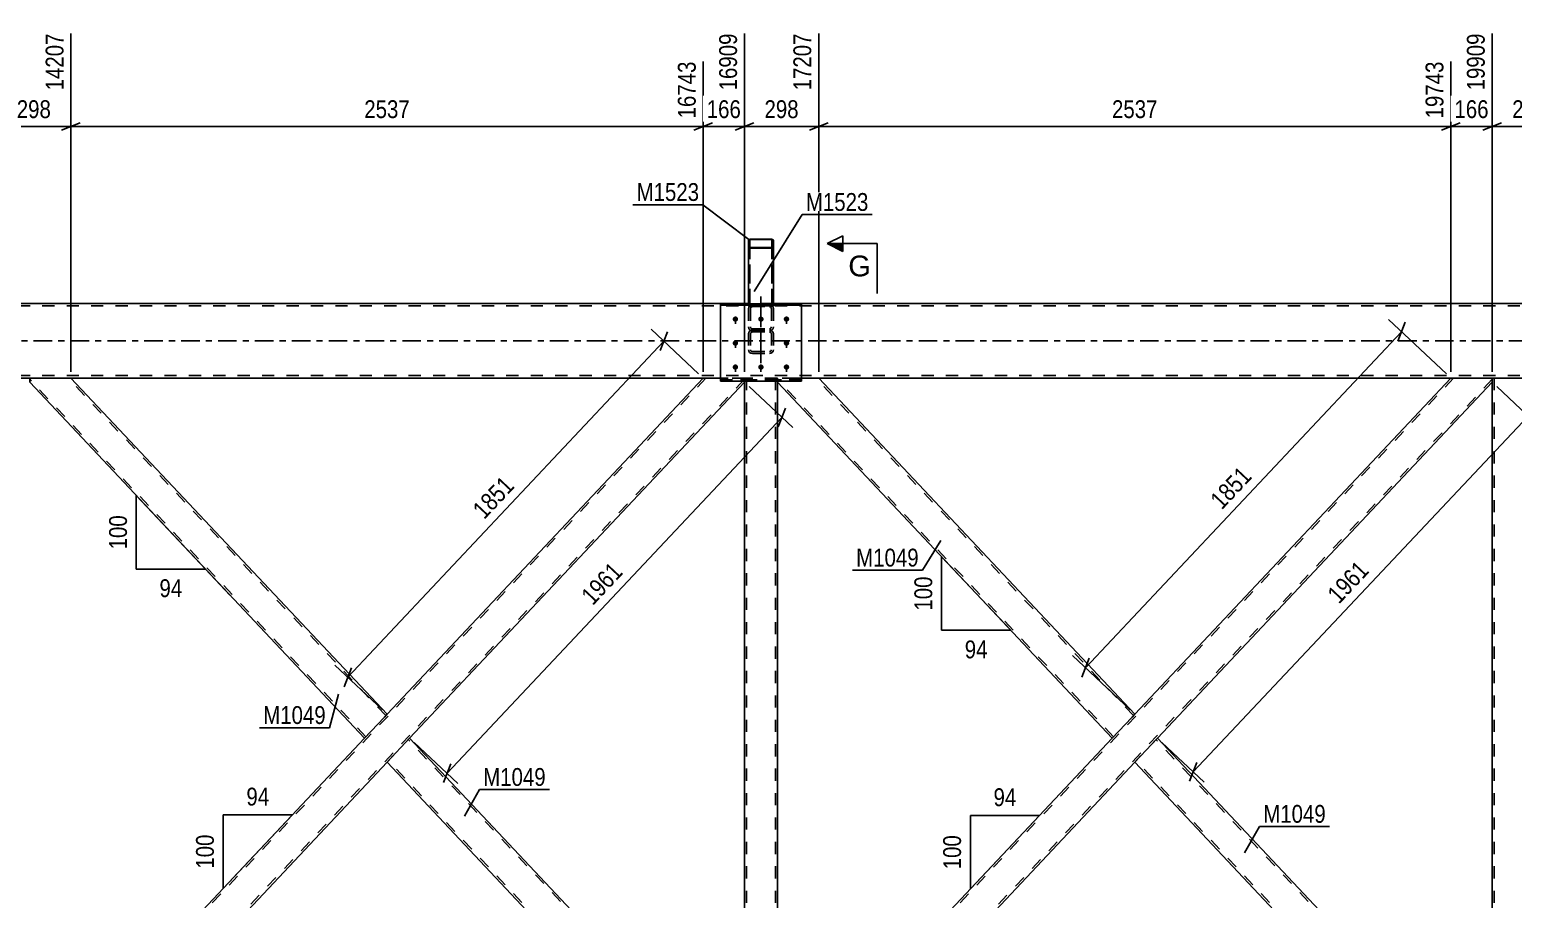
# Model space of a CAD drawing. Header units: millimetres. Extents: x -172 to 1017, y -617 to 224.
# Drawn here: x 553.1 to 791.3, y -89.7 to 49.9 of the extents above; entities that cross this region are included whole.
import ezdxf

# ---------------------------------------------------------------- set-up
doc = ezdxf.new("R2010")
doc.units = ezdxf.units.MM
doc.linetypes.add('DXK_LINE_DOT2', pattern=[3.9198, 1.9599, -1.9599])
doc.linetypes.add('DXK_LINE_DOT3', pattern=[5.9187, 2.979, -0.9799, 0.9799, -0.9799])
doc.styles.add('Arial', font='ARIAL.TTF', dxfattribs={"height": 0.2})
doc.styles.add('Arial Narrow', font='ARIALN.TTF', dxfattribs={"height": 0.2})

# ---------------------------------------------------------------- blocks, each defined once
blk = doc.blocks.new('Part-761545786-1568 - 1372')
at = {"color": 2, "linetype": 'Continuous'}
for p, q in [((614.12, -63.8), (610.5, -67.65)), ((667.86, -120.94), (614.12, -63.8)), ((661.23, -121.6), (610.5, -67.65)), ((667.86, -121.6), (667.86, -120.94))]:
    blk.add_line(p, q, dxfattribs=at)
at = {"color": 7, "linetype": 'DXK_LINE_DOT2'}
for p, q in [((667.86, -121.41), (613.9, -64.03)), ((610.72, -67.42), (610.74, -67.4)), ((661.67, -121.6), (610.72, -67.42)), ((667.86, -121.6), (661.23, -121.6))]:
    blk.add_line(p, q, dxfattribs=at)
blk = doc.blocks.new('Part-761545786-1525 - 1372')
at = {"color": 2, "linetype": 'Continuous'}
for p, q in [((553.14, -6.66), (553.14, -6)), ((606.88, -63.8), (553.14, -6.66)), ((610.5, -59.95), (559.77, -6)), ((610.06, -60.41), (606.88, -63.8)), ((610.5, -59.95), (610.06, -60.41))]:
    blk.add_line(p, q, dxfattribs=at)
at = {"color": 7, "linetype": 'DXK_LINE_DOT2'}
for p, q in [((559.77, -6), (553.14, -6)), ((607.1, -63.57), (553.14, -6.19)), ((610.28, -60.18), (559.33, -6)), ((610.47, -59.98), (610.06, -60.41)), ((607.1, -63.57), (607.11, -63.55))]:
    blk.add_line(p, q, dxfattribs=at)
blk = doc.blocks.new('Part-761545786-1536 - 1372')
at = {"color": 7, "linetype": 'DXK_LINE_DOT2'}
for p, q in [((668.5, 5.14), (668.55, 5.4)), ((668.5, 5.14), (668.5, -1.44)), ((668.84, 5.27), (668.82, 5.14)), ((668.82, 5.14), (668.82, -1.44)), ((668.9, 5.77), (669.14, 5.83)), ((669.14, 5.48), (669.02, 5.46)), ((669.14, 5.83), (671.86, 5.83)), ((669.14, 5.48), (671.86, 5.48)), ((671.86, 5.83), (672.1, 5.77)), ((671.98, 5.46), (671.86, 5.48)), ((672.18, 5.14), (672.16, 5.27)), ((672.18, 5.14), (672.18, -1.44)), ((672.45, 5.4), (672.5, 5.14)), ((672.5, 5.14), (672.5, -1.44)), ((668.55, 1.99), (668.5, 2.25)), ((668.55, 1.35), (668.5, 1.12)), ((668.69, 1.54), (668.55, 1.35)), ((668.9, 1.68), (668.69, 1.54)), ((668.82, 2.25), (668.84, 2.12)), ((668.82, 1.12), (668.84, 1.23)), ((668.84, 1.23), (668.91, 1.33)), ((669.14, 1.72), (668.9, 1.68)), ((669.14, 1.57), (668.9, 1.62)), ((668.91, 1.33), (669.02, 1.4)), ((669.02, 1.93), (669.14, 1.91)), ((669.02, 1.4), (669.14, 1.42)), ((669.14, 1.91), (671.86, 1.91)), ((669.14, 1.72), (671.86, 1.72)), ((669.14, 1.57), (671.86, 1.57)), ((669.14, 1.42), (671.86, 1.42)), ((671.86, 1.91), (671.98, 1.93)), ((672.1, 1.68), (671.86, 1.72)), ((672.1, 1.62), (671.86, 1.57)), ((671.86, 1.42), (671.98, 1.4)), ((671.98, 1.4), (672.09, 1.33)), ((672.09, 1.33), (672.16, 1.23)), ((672.31, 1.54), (672.1, 1.68)), ((672.16, 2.12), (672.18, 2.25)), ((672.16, 1.23), (672.18, 1.12)), ((672.45, 1.35), (672.31, 1.54)), ((672.5, 2.25), (672.45, 1.99)), ((672.5, 1.12), (672.45, 1.35)), ((668.5, -1.44), (668.55, -1.67)), ((668.55, -1.67), (668.69, -1.86)), ((668.69, -1.86), (668.9, -1.99)), ((668.84, -1.55), (668.82, -1.44)), ((668.91, -1.65), (668.84, -1.55)), ((668.9, -1.99), (669.14, -2.04)), ((669.02, -1.71), (668.91, -1.65)), ((669.14, -1.74), (669.02, -1.71)), ((669.14, -1.74), (671.86, -1.74)), ((669.14, -2.04), (671.86, -2.04)), ((671.98, -1.71), (671.86, -1.74)), ((671.86, -2.04), (672.1, -1.99)), ((672.09, -1.65), (671.98, -1.71)), ((672.16, -1.55), (672.09, -1.65)), ((672.1, -1.99), (672.31, -1.86)), ((672.18, -1.44), (672.16, -1.55)), ((672.31, -1.86), (672.45, -1.67)), ((672.45, -1.67), (672.5, -1.44))]:
    blk.add_line(p, q, dxfattribs=at)
at = {"color": 7, "linetype": 'DXK_LINE_DOT3'}
blk.add_line((670.5, 7.12), (670.5, -3.58), dxfattribs=at)
at = {"color": 7, "linetype": 'DXK_LINE_DOT2'}
for centre, radius, start, end in [((669.17, 5.17), 0.662, 114.32, 159.2417), ((669.15, 5.16), 0.331, 114.32, 159.2417), ((671.85, 5.16), 0.331, 20.7583, 65.68), ((671.83, 5.17), 0.662, 20.7583, 65.68), ((669.17, 2.22), 0.662, 200.7583, 245.68), ((669.15, 2.24), 0.331, 200.7583, 245.68), ((671.85, 2.24), 0.331, 294.32, 339.2417), ((671.83, 2.22), 0.662, 294.32, 339.2417)]:
    blk.add_arc(centre, radius, start, end, dxfattribs=at)
blk = doc.blocks.new('Part-761545786-1573 - 1372')
at = {"color": 2, "linetype": 'Continuous'}
for p, q in [((734.12, -63.8), (730.5, -67.65)), ((787.86, -120.94), (734.12, -63.8)), ((781.23, -121.6), (730.5, -67.65)), ((787.86, -121.6), (787.86, -120.94))]:
    blk.add_line(p, q, dxfattribs=at)
at = {"color": 7, "linetype": 'DXK_LINE_DOT2'}
for p, q in [((787.86, -121.41), (733.9, -64.03)), ((730.72, -67.42), (730.74, -67.4)), ((781.67, -121.6), (730.72, -67.42)), ((787.86, -121.6), (781.23, -121.6))]:
    blk.add_line(p, q, dxfattribs=at)
blk = doc.blocks.new('Part-761545786-1581 - 1372')
at = {"color": 7, "linetype": 'DXK_LINE_DOT2'}
for p, q in [((668.54, 5.35), (668.5, 5.14)), ((668.5, 5.14), (668.5, -1.44)), ((668.55, 5.41), (668.54, 5.35)), ((668.82, 5.14), (668.84, 5.27)), ((668.82, 5.14), (668.82, -1.44)), ((669.14, 5.83), (668.9, 5.77)), ((669.02, 5.46), (669.14, 5.48)), ((669.14, 5.83), (671.86, 5.83)), ((669.14, 5.48), (671.86, 5.48)), ((672.1, 5.77), (671.86, 5.83)), ((671.86, 5.48), (671.98, 5.46)), ((672.16, 5.27), (672.18, 5.14)), ((672.18, 5.14), (672.18, -1.44)), ((672.46, 5.35), (672.45, 5.41)), ((672.5, 5.14), (672.46, 5.35)), ((672.5, 5.14), (672.5, -1.44)), ((668.5, 2.25), (668.55, 1.99)), ((668.5, 1.12), (668.55, 1.35)), ((668.55, 1.35), (668.69, 1.55)), ((668.69, 1.55), (668.9, 1.68)), ((668.84, 2.12), (668.82, 2.25)), ((668.84, 1.23), (668.82, 1.12)), ((668.91, 1.33), (668.84, 1.23)), ((668.9, 1.68), (669.14, 1.72)), ((668.9, 1.62), (669.14, 1.57)), ((669.02, 1.4), (668.91, 1.33)), ((669.14, 1.91), (669.02, 1.94)), ((669.14, 1.42), (669.02, 1.4)), ((669.14, 1.91), (671.86, 1.91)), ((669.14, 1.72), (671.86, 1.72)), ((669.14, 1.57), (671.86, 1.57)), ((669.14, 1.42), (671.86, 1.42)), ((671.98, 1.94), (671.86, 1.91)), ((671.86, 1.72), (672.1, 1.68)), ((671.86, 1.57), (672.1, 1.62)), ((671.98, 1.4), (671.86, 1.42)), ((672.09, 1.33), (671.98, 1.4)), ((672.16, 1.23), (672.09, 1.33)), ((672.1, 1.68), (672.31, 1.55)), ((672.18, 2.25), (672.16, 2.12)), ((672.18, 1.12), (672.16, 1.23)), ((672.31, 1.55), (672.45, 1.35)), ((672.45, 1.99), (672.5, 2.25)), ((672.45, 1.35), (672.5, 1.12)), ((668.55, -1.67), (668.5, -1.44)), ((668.69, -1.86), (668.55, -1.67)), ((668.9, -1.99), (668.69, -1.86)), ((668.82, -1.44), (668.84, -1.55)), ((668.84, -1.55), (668.91, -1.65)), ((669.14, -2.04), (668.9, -1.99)), ((668.91, -1.65), (669.02, -1.71)), ((669.02, -1.71), (669.14, -1.74)), ((669.14, -1.74), (671.86, -1.74)), ((669.14, -2.04), (671.86, -2.04)), ((671.86, -1.74), (671.98, -1.71)), ((672.1, -1.99), (671.86, -2.04)), ((671.98, -1.71), (672.09, -1.65)), ((672.09, -1.65), (672.16, -1.55)), ((672.31, -1.86), (672.1, -1.99)), ((672.16, -1.55), (672.18, -1.44)), ((672.45, -1.67), (672.31, -1.86)), ((672.5, -1.44), (672.45, -1.67))]:
    blk.add_line(p, q, dxfattribs=at)
at = {"color": 7, "linetype": 'DXK_LINE_DOT3'}
blk.add_line((670.5, -3.58), (670.5, 7.12), dxfattribs=at)
at = {"color": 7, "linetype": 'DXK_LINE_DOT2'}
for centre, radius, start, end in [((669.17, 5.17), 0.662, 114.32, 159.2417), ((669.15, 5.16), 0.331, 114.32, 159.2417), ((671.85, 5.16), 0.331, 20.7583, 65.68), ((671.83, 5.17), 0.662, 20.7583, 65.68), ((669.17, 2.22), 0.662, 200.7583, 245.68), ((669.15, 2.24), 0.331, 200.7583, 245.68), ((671.85, 2.24), 0.331, 294.32, 339.2417), ((671.83, 2.22), 0.662, 294.32, 339.2417)]:
    blk.add_arc(centre, radius, start, end, dxfattribs=at)
blk = doc.blocks.new('Part-761545786-1616 - 1372')
at = {"color": 7, "linetype": 'DXK_LINE_DOT2'}
for p, q in [((929.5, 5.6), (-8.5, 5.6)), ((672.5, 6), (668.5, 6)), ((929.5, -5.6), (-8.5, -5.6)), ((677, -6), (664, -6))]:
    blk.add_line(p, q, dxfattribs=at)
at = {"color": 2, "linetype": 'Continuous'}
for p, q in [((668.5, 6), (492.5, 6)), ((908.5, 6), (672.5, 6)), ((664, -6), (497.01, -6)), ((904, -6), (677, -6))]:
    blk.add_line(p, q, dxfattribs=at)
at = {"color": 7, "linetype": 'DXK_LINE_DOT3'}
blk.add_line((-8.5, 0), (929.5, 0), dxfattribs=at)
blk = doc.blocks.new('Part-761545786-1745 - 1372')
at = {"color": 2, "linetype": 'Continuous'}
for p, q in [((668.5, 16.16), (668.54, 16.23)), ((668.5, 16.16), (668.5, 6)), ((668.54, 16.23), (668.64, 16.28)), ((668.64, 16.28), (668.79, 16.32))]:
    blk.add_line(p, q, dxfattribs=at)
at = {"color": 7, "linetype": 'DXK_LINE_DOT2'}
for p, q in [((668.54, 14.99), (668.5, 15.05)), ((668.64, 14.93), (668.54, 14.99)), ((668.79, 14.89), (668.64, 14.93)), ((668.76, 16.19), (668.74, 16.16)), ((668.74, 16.16), (668.74, 5.69)), ((668.74, 15.05), (668.76, 15.02)), ((668.81, 16.22), (668.76, 16.19)), ((668.76, 15.02), (668.81, 14.99)), ((668.79, 16.32), (668.98, 16.33)), ((668.98, 14.88), (668.79, 14.89)), ((668.89, 16.24), (668.81, 16.22)), ((668.81, 14.99), (668.89, 14.97)), ((668.98, 16.25), (668.89, 16.24)), ((668.89, 14.97), (668.98, 14.96)), ((668.98, 16.33), (672.02, 16.33)), ((668.98, 16.25), (672.02, 16.25)), ((668.98, 14.96), (672.02, 14.96)), ((668.98, 14.88), (672.02, 14.88)), ((672.02, 16.33), (672.2, 16.32)), ((672.11, 16.24), (672.02, 16.25)), ((672.02, 14.96), (672.11, 14.97)), ((672.2, 14.89), (672.02, 14.88)), ((672.19, 16.22), (672.11, 16.24)), ((672.11, 14.97), (672.19, 14.99)), ((672.24, 16.19), (672.19, 16.22)), ((672.19, 14.99), (672.24, 15.02)), ((672.2, 16.32), (672.36, 16.28)), ((672.36, 14.93), (672.2, 14.89)), ((672.26, 16.16), (672.24, 16.19)), ((672.24, 15.02), (672.26, 15.05)), ((672.26, 16.16), (672.26, 5.69)), ((672.36, 16.28), (672.46, 16.23)), ((672.46, 14.99), (672.36, 14.93)), ((672.46, 16.23), (672.5, 16.16)), ((672.5, 15.05), (672.46, 14.99)), ((672.5, 16.16), (672.5, 5.69)), ((672.5, 6), (668.5, 6)), ((668.5, 6), (668.5, 5.69)), ((668.5, 5.83), (668.74, 5.83)), ((668.5, 5.69), (668.54, 5.62)), ((668.54, 5.62), (668.64, 5.56)), ((668.64, 5.56), (668.79, 5.53)), ((668.76, 5.65), (668.74, 5.69)), ((668.81, 5.63), (668.76, 5.65)), ((668.79, 5.53), (668.98, 5.51)), ((668.89, 5.61), (668.81, 5.63)), ((668.98, 5.6), (668.89, 5.61)), ((672.02, 5.6), (668.98, 5.6)), ((668.98, 5.51), (672.02, 5.51)), ((672.11, 5.61), (672.02, 5.6)), ((672.02, 5.51), (672.2, 5.53)), ((672.19, 5.63), (672.11, 5.61)), ((672.24, 5.65), (672.19, 5.63)), ((672.2, 5.53), (672.36, 5.56)), ((672.26, 5.69), (672.24, 5.65)), ((672.26, 5.83), (672.5, 5.83)), ((672.36, 5.56), (672.46, 5.62)), ((672.46, 5.62), (672.5, 5.69))]:
    blk.add_line(p, q, dxfattribs=at)
blk = doc.blocks.new('Part-761545786-1795 - 1372')
at = {"color": 2, "linetype": 'Continuous'}
for p, q in [((668.54, 16.23), (668.5, 16.16)), ((668.5, 16.16), (668.5, 5.95)), ((668.5, 15.05), (668.54, 14.99)), ((668.64, 16.28), (668.54, 16.23)), ((668.54, 14.99), (668.64, 14.93)), ((668.8, 16.32), (668.64, 16.28)), ((668.64, 14.93), (668.8, 14.89)), ((668.74, 16.16), (668.76, 16.19)), ((668.74, 16.16), (668.74, 15.05)), ((668.76, 15.02), (668.74, 15.05)), ((668.76, 16.19), (668.81, 16.22)), ((668.81, 14.99), (668.76, 15.02)), ((668.98, 16.33), (668.8, 16.32)), ((668.8, 14.89), (668.98, 14.88)), ((668.81, 16.22), (668.89, 16.24)), ((668.89, 14.97), (668.81, 14.99)), ((668.89, 16.24), (668.98, 16.25)), ((668.98, 14.96), (668.89, 14.97)), ((668.98, 16.33), (672.02, 16.33)), ((668.98, 16.25), (672.02, 16.25)), ((668.98, 14.96), (672.02, 14.96)), ((668.98, 14.88), (672.02, 14.88)), ((672.2, 16.32), (672.02, 16.33)), ((672.02, 16.25), (672.11, 16.24)), ((672.11, 14.97), (672.02, 14.96)), ((672.02, 14.88), (672.2, 14.89)), ((672.11, 16.24), (672.19, 16.22)), ((672.19, 14.99), (672.11, 14.97)), ((672.19, 16.22), (672.24, 16.19)), ((672.24, 15.02), (672.19, 14.99)), ((672.36, 16.28), (672.2, 16.32)), ((672.2, 14.89), (672.36, 14.93)), ((672.24, 16.19), (672.26, 16.16)), ((672.26, 15.05), (672.24, 15.02)), ((672.26, 16.16), (672.26, 15.05)), ((672.46, 16.23), (672.36, 16.28)), ((672.36, 14.93), (672.46, 14.99)), ((672.5, 16.16), (672.46, 16.23)), ((672.46, 14.99), (672.5, 15.05)), ((672.5, 16.16), (672.5, 5.95))]:
    blk.add_line(p, q, dxfattribs=at)
at = {"color": 7, "linetype": 'DXK_LINE_DOT2'}
for p, q in [((668.74, 15.05), (668.74, 5.69)), ((672.26, 15.05), (672.26, 5.69)), ((672.5, 6), (668.5, 6)), ((668.5, 5.95), (668.5, 5.69)), ((668.5, 5.83), (668.74, 5.83)), ((668.54, 5.62), (668.5, 5.69)), ((668.64, 5.56), (668.54, 5.62)), ((668.8, 5.53), (668.64, 5.56)), ((668.74, 5.69), (668.76, 5.65)), ((668.76, 5.65), (668.81, 5.63)), ((668.98, 5.51), (668.8, 5.53)), ((668.81, 5.63), (668.89, 5.61)), ((668.89, 5.61), (668.98, 5.6)), ((668.98, 5.6), (672.02, 5.6)), ((668.98, 5.51), (672.02, 5.51)), ((672.02, 5.6), (672.11, 5.61)), ((672.2, 5.53), (672.02, 5.51)), ((672.11, 5.61), (672.19, 5.63)), ((672.19, 5.63), (672.24, 5.65)), ((672.36, 5.56), (672.2, 5.53)), ((672.24, 5.65), (672.26, 5.69)), ((672.26, 5.83), (672.5, 5.83)), ((672.46, 5.62), (672.36, 5.56)), ((672.5, 5.69), (672.46, 5.62)), ((672.5, 5.95), (672.5, 5.69))]:
    blk.add_line(p, q, dxfattribs=at)
blk = doc.blocks.new('Part-761545786-1804 - 1372')
at = {"color": 7, "linetype": 'DXK_LINE_DOT2'}
for p, q in [((664, -6.48), (664, 5.95)), ((664, 5.95), (677, 5.95)), ((664, 5.73), (677, 5.73)), ((677, -6.48), (677, 5.95)), ((677, -6.27), (664, -6.27)), ((677, -6.48), (664, -6.48))]:
    blk.add_line(p, q, dxfattribs=at)
blk = doc.blocks.new('Part-761545786-1813 - 1372')
at = {"color": 2, "linetype": 'Continuous'}
for p, q in [((677, 5.95), (664, 5.95)), ((664, 5.95), (664, -6.49)), ((664, 5.73), (677, 5.73)), ((677, -6.49), (677, 5.95)), ((664, -6.49), (677, -6.49))]:
    blk.add_line(p, q, dxfattribs=at)
at = {"color": 7, "linetype": 'DXK_LINE_DOT2'}
blk.add_line((664, -6.27), (677, -6.27), dxfattribs=at)
blk = doc.blocks.new('Part-761545786-1916 - 1372')
at = {"color": 7, "linetype": 'DXK_LINE_DOT2'}
for p, q in [((661.67, -6), (553.14, -121.41)), ((667.86, -6.19), (559.33, -121.6)), ((667.86, -6), (661.23, -6)), ((667.86, -6.49), (667.86, -6)), ((610.5, -59.95), (606.88, -63.8)), ((614.12, -63.8), (610.5, -67.65)), ((559.77, -121.6), (553.14, -121.6))]:
    blk.add_line(p, q, dxfattribs=at)
at = {"color": 2, "linetype": 'Continuous'}
for p, q in [((661.23, -6), (610.5, -59.95)), ((667.86, -6.66), (614.12, -63.8)), ((667.86, -6.66), (667.86, -6.49)), ((606.88, -63.8), (553.14, -120.94)), ((610.5, -67.65), (559.77, -121.6)), ((553.14, -121.6), (553.14, -120.94))]:
    blk.add_line(p, q, dxfattribs=at)
blk = doc.blocks.new('Part-761545786-1926 - 1372')
at = {"color": 7, "linetype": 'DXK_LINE_DOT2'}
for p, q in [((781.67, -6), (673.14, -121.41)), ((787.86, -6.19), (679.33, -121.6)), ((787.86, -6), (781.23, -6)), ((730.5, -59.95), (726.88, -63.8)), ((734.12, -63.8), (730.5, -67.65)), ((679.77, -121.6), (673.14, -121.6))]:
    blk.add_line(p, q, dxfattribs=at)
at = {"color": 2, "linetype": 'Continuous'}
for p, q in [((781.23, -6), (730.5, -59.95)), ((787.86, -6.66), (734.12, -63.8)), ((787.86, -6.66), (787.86, -6)), ((726.88, -63.8), (673.14, -120.94)), ((730.5, -67.65), (679.77, -121.6)), ((673.14, -121.6), (673.14, -120.94))]:
    blk.add_line(p, q, dxfattribs=at)
blk = doc.blocks.new('Part-761545786-1931 - 1372')
at = {"color": 7, "linetype": 'DXK_LINE_DOT2'}
for p, q in [((679.77, -6), (673.14, -6)), ((673.14, -6.49), (673.14, -6)), ((727.1, -63.57), (673.14, -6.19)), ((730.28, -60.18), (679.33, -6)), ((730.47, -59.98), (730.06, -60.41)), ((727.1, -63.57), (727.11, -63.55))]:
    blk.add_line(p, q, dxfattribs=at)
at = {"color": 2, "linetype": 'Continuous'}
for p, q in [((673.14, -6.66), (673.14, -6.49)), ((726.88, -63.8), (673.14, -6.66)), ((730.5, -59.95), (679.77, -6)), ((730.06, -60.41), (726.88, -63.8)), ((730.5, -59.95), (730.06, -60.41))]:
    blk.add_line(p, q, dxfattribs=at)
blk = doc.blocks.new('Part-761545786-1961 - 1372')
at = {"color": 7, "linetype": 'DXK_LINE_DOT2'}
for p, q in [((673.14, -6), (667.86, -6)), ((667.86, -6.66), (667.86, -6)), ((668.18, -121.6), (668.18, -6)), ((672.82, -121.6), (672.82, -6)), ((673.14, -6.66), (673.14, -6)), ((667.86, -121.6), (667.86, -120.94)), ((673.14, -121.6), (673.14, -120.94)), ((673.14, -121.6), (667.86, -121.6))]:
    blk.add_line(p, q, dxfattribs=at)
at = {"color": 2, "linetype": 'Continuous'}
for p, q in [((667.86, -120.94), (667.86, -6.66)), ((673.14, -120.94), (673.14, -6.66))]:
    blk.add_line(p, q, dxfattribs=at)
blk = doc.blocks.new('Part-761545786-1966 - 1372')
at = {"color": 7, "linetype": 'DXK_LINE_DOT2'}
for p, q in [((793.14, -6), (787.86, -6)), ((787.86, -6.66), (787.86, -6)), ((788.18, -121.6), (788.18, -6)), ((792.82, -121.6), (792.82, -6)), ((793.14, -6.66), (793.14, -6)), ((787.86, -121.6), (787.86, -120.94)), ((793.14, -121.6), (793.14, -120.94)), ((793.14, -121.6), (787.86, -121.6))]:
    blk.add_line(p, q, dxfattribs=at)
at = {"color": 2, "linetype": 'Continuous'}
for p, q in [((787.86, -120.94), (787.86, -6.66)), ((793.14, -120.94), (793.14, -6.66))]:
    blk.add_line(p, q, dxfattribs=at)
blk = doc.blocks.new('Bolt-761545786-2023 - 1372')
at = {"linetype": 'Continuous'}
for points in [[(666.4, 3.89), (666.49, 3.88), (666.58, 3.85), (666.66, 3.81), (666.73, 3.75), (666.78, 3.68), (666.82, 3.6), (666.84, 3.52), (666.84, 3.43), (666.82, 3.35), (666.78, 3.27), (666.73, 3.2), (666.66, 3.14), (666.58, 3.1), (666.49, 3.07), (666.4, 3.06), (666.31, 3.07), (666.22, 3.1), (666.14, 3.14), (666.07, 3.2), (666.02, 3.27), (665.98, 3.35), (665.96, 3.43), (665.96, 3.52), (665.98, 3.6), (666.02, 3.68), (666.07, 3.75), (666.14, 3.81), (666.22, 3.85), (666.31, 3.88)], [(670.5, 3.89), (670.59, 3.88), (670.68, 3.85), (670.76, 3.81), (670.83, 3.75), (670.88, 3.68), (670.92, 3.6), (670.94, 3.52), (670.94, 3.43), (670.92, 3.35), (670.88, 3.27), (670.83, 3.2), (670.76, 3.14), (670.68, 3.1), (670.59, 3.07), (670.5, 3.06), (670.41, 3.07), (670.32, 3.1), (670.24, 3.14), (670.17, 3.2), (670.12, 3.27), (670.08, 3.35), (670.06, 3.43), (670.06, 3.52), (670.08, 3.6), (670.12, 3.68), (670.17, 3.75), (670.24, 3.81), (670.32, 3.85), (670.41, 3.88)], [(674.6, 3.89), (674.69, 3.88), (674.78, 3.85), (674.86, 3.81), (674.93, 3.75), (674.98, 3.68), (675.02, 3.6), (675.04, 3.52), (675.04, 3.43), (675.02, 3.35), (674.98, 3.27), (674.93, 3.2), (674.86, 3.14), (674.78, 3.1), (674.69, 3.07), (674.6, 3.06), (674.51, 3.07), (674.42, 3.1), (674.34, 3.14), (674.27, 3.2), (674.22, 3.27), (674.18, 3.35), (674.16, 3.43), (674.16, 3.52), (674.18, 3.6), (674.22, 3.68), (674.27, 3.75), (674.34, 3.81), (674.42, 3.85), (674.51, 3.88)], [(666.4, 0.04), (666.49, 0.03), (666.58, 0), (666.66, -0.04), (666.73, -0.1), (666.78, -0.17), (666.82, -0.25), (666.84, -0.33), (666.84, -0.42), (666.82, -0.51), (666.78, -0.58), (666.73, -0.65), (666.66, -0.71), (666.58, -0.76), (666.49, -0.78), (666.4, -0.79), (666.31, -0.78), (666.22, -0.76), (666.14, -0.71), (666.07, -0.65), (666.02, -0.58), (665.98, -0.51), (665.96, -0.42), (665.96, -0.33), (665.98, -0.25), (666.02, -0.17), (666.07, -0.1), (666.14, -0.04), (666.22, 0), (666.31, 0.03)], [(674.6, 0.04), (674.69, 0.03), (674.78, 0), (674.86, -0.04), (674.93, -0.1), (674.98, -0.17), (675.02, -0.25), (675.04, -0.33), (675.04, -0.42), (675.02, -0.51), (674.98, -0.58), (674.93, -0.65), (674.86, -0.71), (674.78, -0.76), (674.69, -0.78), (674.6, -0.79), (674.51, -0.78), (674.42, -0.76), (674.34, -0.71), (674.27, -0.65), (674.22, -0.58), (674.18, -0.51), (674.16, -0.42), (674.16, -0.33), (674.18, -0.25), (674.22, -0.17), (674.27, -0.1), (674.34, -0.04), (674.42, 0), (674.51, 0.03)], [(666.4, -3.82), (666.49, -3.83), (666.58, -3.85), (666.66, -3.9), (666.73, -3.95), (666.78, -4.02), (666.82, -4.1), (666.84, -4.19), (666.84, -4.27), (666.82, -4.36), (666.78, -4.44), (666.73, -4.51), (666.66, -4.56), (666.58, -4.61), (666.49, -4.63), (666.4, -4.64), (666.31, -4.63), (666.22, -4.61), (666.14, -4.56), (666.07, -4.51), (666.02, -4.44), (665.98, -4.36), (665.96, -4.27), (665.96, -4.19), (665.98, -4.1), (666.02, -4.02), (666.07, -3.95), (666.14, -3.9), (666.22, -3.85), (666.31, -3.83)], [(670.5, -3.82), (670.59, -3.83), (670.68, -3.85), (670.76, -3.9), (670.83, -3.95), (670.88, -4.02), (670.92, -4.1), (670.94, -4.19), (670.94, -4.27), (670.92, -4.36), (670.88, -4.44), (670.83, -4.51), (670.76, -4.56), (670.68, -4.61), (670.59, -4.63), (670.5, -4.64), (670.41, -4.63), (670.32, -4.61), (670.24, -4.56), (670.17, -4.51), (670.12, -4.44), (670.08, -4.36), (670.06, -4.27), (670.06, -4.19), (670.08, -4.1), (670.12, -4.02), (670.17, -3.95), (670.24, -3.9), (670.32, -3.85), (670.41, -3.83)], [(674.6, -3.82), (674.69, -3.83), (674.78, -3.85), (674.86, -3.9), (674.93, -3.95), (674.98, -4.02), (675.02, -4.1), (675.04, -4.19), (675.04, -4.27), (675.02, -4.36), (674.98, -4.44), (674.93, -4.51), (674.86, -4.56), (674.78, -4.61), (674.69, -4.63), (674.6, -4.64), (674.51, -4.63), (674.42, -4.61), (674.34, -4.56), (674.27, -4.51), (674.22, -4.44), (674.18, -4.36), (674.16, -4.27), (674.16, -4.19), (674.18, -4.1), (674.22, -4.02), (674.27, -3.95), (674.34, -3.9), (674.42, -3.85), (674.51, -3.83)]]:
    blk.add_hatch(color=1, dxfattribs=at).paths.add_polyline_path(points)
at = {"color": 1, "linetype": 'Continuous'}
for p, q in [((666.4, 3.87), (666.4, 2.74)), ((670.5, 3.87), (670.5, 2.74)), ((674.6, 3.87), (674.6, 2.74)), ((666.4, 0.02), (666.4, -1.12)), ((674.6, 0.02), (674.6, -1.12)), ((666.4, -3.83), (666.4, -4.97)), ((670.5, -3.83), (670.5, -4.97)), ((674.6, -3.83), (674.6, -4.97))]:
    blk.add_line(p, q, dxfattribs=at)
blk = doc.blocks.new('Bolt-761545786-2026 - 1372')
at = {"color": 1, "linetype": 'DXK_LINE_DOT2'}
for p, q in [((666.4, 3.87), (666.4, 2.74)), ((670.5, 3.87), (670.5, 2.74)), ((674.6, 3.87), (674.6, 2.74)), ((666.4, 0.02), (666.4, -1.12)), ((674.6, 0.02), (674.6, -1.12)), ((666.4, -3.83), (666.4, -4.97)), ((670.5, -3.83), (670.5, -4.97)), ((674.6, -3.83), (674.6, -4.97))]:
    blk.add_line(p, q, dxfattribs=at)
blk = doc.blocks.new('StraightDimension-761545786-3140 - 1372')
at = {"color": 7, "linetype": 'Continuous'}
for p, q in [((788.59, -7.35), (795.37, -13.72)), ((793.03, -13.58), (794.21, -10.57)), ((739.88, -69.22), (793.62, -12.08)), ((734.85, -64.49), (741.63, -70.86)), ((740.47, -67.71), (739.29, -70.72))]:
    blk.add_line(p, q, dxfattribs=at)
at = {"color": 0}
blk.add_wipeout([(769.12, -37.03), (766.06, -34.15), (760.23, -40.36), (763.29, -43.23)], dxfattribs=at)
at = {"color": 3, "style": 'Arial Narrow'}
blk.add_text('1961', height=2.863, rotation=46.7591, dxfattribs=at).set_placement((763.26, -42.38))
blk = doc.blocks.new('StraightDimension-761545786-2736 - 1372')
at = {"color": 7, "linetype": 'Continuous'}
for p, q in [((660.5, -5.31), (652.86, 1.88)), ((654.35, -1.58), (655.53, 1.43)), ((604.2, -54.02), (654.94, -0.08)), ((609.77, -59.26), (602.13, -52.07)), ((604.79, -52.52), (603.61, -55.53))]:
    blk.add_line(p, q, dxfattribs=at)
at = {"color": 0}
blk.add_wipeout([(631.94, -23.44), (628.88, -20.56), (623.05, -26.76), (626.11, -29.64)], dxfattribs=at)
at = {"color": 3, "style": 'Arial Narrow'}
blk.add_text('1851', height=2.863, rotation=46.7591, dxfattribs=at).set_placement((626.08, -28.79))
blk = doc.blocks.new('StraightDimension-761545786-2220 - 1372')
at = {"color": 7, "linetype": 'Continuous'}
for p, q in [((679.77, -5), (679.77, 49.35)), ((781.23, -5), (781.23, 44.85)), ((681.27, 35), (678.27, 33.8)), ((679.77, 34.4), (781.23, 34.4)), ((779.73, 33.8), (782.73, 35))]:
    blk.add_line(p, q, dxfattribs=at)
at = {"color": 0, "linetype": 'Continuous'}
blk.add_wipeout([(780.63, 45.45), (776.43, 45.45), (776.43, 35.1), (780.63, 35.1)], dxfattribs=at)
at = {"color": 0}
blk.add_wipeout([(734.76, 35.15), (734.76, 39.35), (726.24, 39.35), (726.24, 35.15)], dxfattribs=at)
at = {"color": 3, "linetype": 'Continuous', "style": 'Arial Narrow'}
blk.add_text('19743', height=2.863, rotation=90.0002, dxfattribs=at).set_placement((780.03, 35.7))
at = {"color": 3, "style": 'Arial Narrow'}
blk.add_text('2537', height=2.863, dxfattribs=at).set_placement((726.84, 35.75))
blk = doc.blocks.new('StraightDimension-761545786-2234 - 1372')
at = {"color": 7, "linetype": 'Continuous'}
for p, q in [((787.86, -5), (787.86, 49.35)), ((781.23, -5), (781.23, 44.85)), ((779.73, 33.8), (782.73, 35)), ((781.23, 34.4), (787.86, 34.4)), ((789.36, 35), (786.36, 33.8))]:
    blk.add_line(p, q, dxfattribs=at)
at = {"color": 0}
blk.add_wipeout([(787.89, 35.15), (787.89, 39.35), (781.2, 39.35), (781.2, 35.15)], dxfattribs=at)
at = {"color": 0, "linetype": 'Continuous'}
blk.add_wipeout([(787.26, 49.95), (783.06, 49.95), (783.06, 39.6), (787.26, 39.6)], dxfattribs=at)
at = {"color": 3, "linetype": 'Continuous', "style": 'Arial Narrow'}
blk.add_text('19909', height=2.863, rotation=90.0002, dxfattribs=at).set_placement((786.66, 40.2))
at = {"color": 3, "style": 'Arial Narrow'}
blk.add_text('166', height=2.863, dxfattribs=at).set_placement((781.8, 35.75))
blk = doc.blocks.new('StraightDimension-761545786-2173 - 1372')
at = {"color": 7, "linetype": 'Continuous'}
for p, q in [((547.86, -5), (547.86, 49.35)), ((559.77, -5), (559.77, 49.35)), ((546.36, 33.8), (549.36, 35)), ((547.86, 34.4), (559.77, 34.4)), ((561.27, 35), (558.27, 33.8))]:
    blk.add_line(p, q, dxfattribs=at)
at = {"color": 0}
blk.add_wipeout([(557.16, 35.15), (557.16, 39.35), (550.47, 39.35), (550.47, 35.15)], dxfattribs=at)
at = {"color": 0, "linetype": 'Continuous'}
blk.add_wipeout([(559.17, 49.95), (554.97, 49.95), (554.97, 39.6), (559.17, 39.6)], dxfattribs=at)
at = {"color": 3, "linetype": 'Continuous', "style": 'Arial Narrow'}
blk.add_text('14207', height=2.863, rotation=90.0002, dxfattribs=at).set_placement((558.57, 40.2))
at = {"color": 3, "style": 'Arial Narrow'}
blk.add_text('298', height=2.863, dxfattribs=at).set_placement((551.07, 35.75))
blk = doc.blocks.new('StraightDimension-761545786-2184 - 1372')
at = {"color": 7, "linetype": 'Continuous'}
for p, q in [((559.77, -5), (559.77, 49.35)), ((661.23, -5), (661.23, 44.85)), ((561.27, 35), (558.27, 33.8)), ((559.77, 34.4), (661.23, 34.4)), ((659.73, 33.8), (662.73, 35))]:
    blk.add_line(p, q, dxfattribs=at)
at = {"color": 0, "linetype": 'Continuous'}
blk.add_wipeout([(660.63, 45.45), (656.43, 45.45), (656.43, 35.1), (660.63, 35.1)], dxfattribs=at)
at = {"color": 0}
blk.add_wipeout([(614.76, 35.15), (614.76, 39.35), (606.24, 39.35), (606.24, 35.15)], dxfattribs=at)
at = {"color": 3, "linetype": 'Continuous', "style": 'Arial Narrow'}
blk.add_text('16743', height=2.863, rotation=90.0002, dxfattribs=at).set_placement((660.03, 35.7))
at = {"color": 3, "style": 'Arial Narrow'}
blk.add_text('2537', height=2.863, dxfattribs=at).set_placement((606.84, 35.75))
blk = doc.blocks.new('StraightDimension-761545786-2198 - 1372')
at = {"color": 7, "linetype": 'Continuous'}
for p, q in [((667.86, -5), (667.86, 49.35)), ((661.23, -5), (661.23, 44.85)), ((659.73, 33.8), (662.73, 35)), ((661.23, 34.4), (667.86, 34.4)), ((669.36, 35), (666.36, 33.8))]:
    blk.add_line(p, q, dxfattribs=at)
at = {"color": 0}
blk.add_wipeout([(667.89, 35.15), (667.89, 39.35), (661.2, 39.35), (661.2, 35.15)], dxfattribs=at)
at = {"color": 0, "linetype": 'Continuous'}
blk.add_wipeout([(667.26, 49.95), (663.06, 49.95), (663.06, 39.6), (667.26, 39.6)], dxfattribs=at)
at = {"color": 3, "linetype": 'Continuous', "style": 'Arial Narrow'}
blk.add_text('16909', height=2.863, rotation=90.0002, dxfattribs=at).set_placement((666.66, 40.2))
at = {"color": 3, "style": 'Arial Narrow'}
blk.add_text('166', height=2.863, dxfattribs=at).set_placement((661.8, 35.75))
blk = doc.blocks.new('StraightDimension-761545786-2209 - 1372')
at = {"color": 7, "linetype": 'Continuous'}
for p, q in [((667.86, -5), (667.86, 49.35)), ((679.77, -5), (679.77, 49.35)), ((666.36, 33.8), (669.36, 35)), ((667.86, 34.4), (679.77, 34.4)), ((681.27, 35), (678.27, 33.8))]:
    blk.add_line(p, q, dxfattribs=at)
at = {"color": 0}
blk.add_wipeout([(677.16, 35.15), (677.16, 39.35), (670.47, 39.35), (670.47, 35.15)], dxfattribs=at)
at = {"color": 0, "linetype": 'Continuous'}
blk.add_wipeout([(679.17, 49.95), (674.97, 49.95), (674.97, 39.6), (679.17, 39.6)], dxfattribs=at)
at = {"color": 3, "linetype": 'Continuous', "style": 'Arial Narrow'}
blk.add_text('17207', height=2.863, rotation=90.0002, dxfattribs=at).set_placement((678.57, 40.2))
at = {"color": 3, "style": 'Arial Narrow'}
blk.add_text('298', height=2.863, dxfattribs=at).set_placement((671.07, 35.75))
blk = doc.blocks.new('StraightDimension-761545786-2245 - 1372')
at = {"color": 7, "linetype": 'Continuous'}
for p, q in [((787.86, -5), (787.86, 49.35)), ((799.77, -5), (799.77, 49.35)), ((786.36, 33.8), (789.36, 35)), ((787.86, 34.4), (799.77, 34.4)), ((801.27, 35), (798.27, 33.8))]:
    blk.add_line(p, q, dxfattribs=at)
at = {"color": 0}
blk.add_wipeout([(797.16, 35.15), (797.16, 39.35), (790.47, 39.35), (790.47, 35.15)], dxfattribs=at)
at = {"color": 0, "linetype": 'Continuous'}
blk.add_wipeout([(799.17, 49.95), (794.97, 49.95), (794.97, 39.6), (799.17, 39.6)], dxfattribs=at)
at = {"color": 3, "linetype": 'Continuous', "style": 'Arial Narrow'}
blk.add_text('20207', height=2.863, rotation=90.0002, dxfattribs=at).set_placement((798.57, 40.2))
at = {"color": 3, "style": 'Arial Narrow'}
blk.add_text('298', height=2.863, dxfattribs=at).set_placement((791.07, 35.75))
blk = doc.blocks.new('AngleDimension-761545786-2427 - 1372')
at = {"color": 7, "linetype": 'Continuous'}
for p, q in [((699.49, -34.68), (710.59, -46.48)), ((699.49, -34.68), (699.49, -46.48)), ((709.12, -44.92), (710.59, -46.48)), ((699.49, -46.48), (710.59, -46.48))]:
    blk.add_line(p, q, dxfattribs=at)
at = {"color": 0}
for points in [[(698.59, -37.24), (694.39, -37.24), (694.39, -43.92), (698.59, -43.92)], [(707.47, -51.58), (707.47, -47.38), (702.61, -47.38), (702.61, -51.58)]]:
    blk.add_wipeout(points, dxfattribs=at)
at = {"color": 3, "style": 'Arial Narrow'}
blk.add_text('100', height=2.863, rotation=90.0002, dxfattribs=at).set_placement((697.99, -43.32))
blk.add_text('94', height=2.863, dxfattribs=at).set_placement((703.21, -50.98))
blk = doc.blocks.new('StraightDimension-761545786-2603 - 1372')
at = {"color": 7, "linetype": 'Continuous'}
for p, q in [((494.86, -63.11), (503.46, -55.03)), ((502.85, -57.66), (499.92, -56.3)), ((501.38, -56.98), (555.11, -114.12)), ((548.59, -120.25), (557.19, -112.17)), ((553.65, -113.44), (556.58, -114.8))]:
    blk.add_line(p, q, dxfattribs=at)
at = {"color": 0}
blk.add_wipeout([(531.71, -88.14), (534.77, -85.26), (528.94, -79.06), (525.88, -81.93)], dxfattribs=at)
at = {"color": 3, "style": 'Arial Narrow'}
blk.add_text('1961', height=2.863, rotation=-46.7591, dxfattribs=at).set_placement((526.73, -81.96))
blk = doc.blocks.new('AngleDimension-761545786-2620 - 1372')
at = {"color": 7, "linetype": 'Continuous'}
for p, q in [((570.25, -24.85), (581.34, -36.65)), ((570.25, -24.85), (570.25, -36.65)), ((570.25, -36.65), (581.34, -36.65)), ((585.29, -40.85), (581.34, -36.65))]:
    blk.add_line(p, q, dxfattribs=at)
at = {"color": 0}
for points in [[(569.35, -27.41), (565.15, -27.41), (565.15, -34.09), (569.35, -34.09)], [(578.22, -41.75), (578.22, -37.55), (573.37, -37.55), (573.37, -41.75)]]:
    blk.add_wipeout(points, dxfattribs=at)
at = {"color": 3, "style": 'Arial Narrow'}
blk.add_text('100', height=2.863, rotation=90.0002, dxfattribs=at).set_placement((568.75, -33.49))
blk.add_text('94', height=2.863, dxfattribs=at).set_placement((573.97, -41.15))
blk = doc.blocks.new('StraightDimension-761545786-2635 - 1372')
at = {"color": 7, "linetype": 'Continuous'}
for p, q in [((780.5, -5.31), (771.22, 3.41)), ((772.71, -0.04), (773.89, 2.96)), ((722.57, -52.49), (773.3, 1.46)), ((729.77, -59.26), (720.49, -50.53)), ((723.16, -50.98), (721.98, -53.99))]:
    blk.add_line(p, q, dxfattribs=at)
at = {"color": 0}
blk.add_wipeout([(750.3, -21.9), (747.24, -19.02), (741.41, -25.22), (744.47, -28.1)], dxfattribs=at)
at = {"color": 3, "style": 'Arial Narrow'}
blk.add_text('1851', height=2.863, rotation=46.7591, dxfattribs=at).set_placement((744.45, -27.25))
blk = doc.blocks.new('StraightDimension-761545786-3321 - 1372')
at = {"color": 7, "linetype": 'Continuous'}
for p, q in [((668.59, -7.35), (675.6, -13.94)), ((673.27, -13.8), (674.45, -10.8)), ((620.12, -69.44), (673.86, -12.3)), ((614.85, -64.49), (621.87, -71.08)), ((620.71, -67.94), (619.53, -70.94))]:
    blk.add_line(p, q, dxfattribs=at)
at = {"color": 0}
blk.add_wipeout([(649.36, -37.25), (646.3, -34.38), (640.47, -40.58), (643.53, -43.46)], dxfattribs=at)
at = {"color": 3, "style": 'Arial Narrow'}
blk.add_text('1961', height=2.863, rotation=46.7591, dxfattribs=at).set_placement((643.5, -42.61))
blk = doc.blocks.new('AngleDimension-761545786-7773 - 1372')
at = {"color": 7, "linetype": 'Continuous'}
for p, q in [((704.11, -76.21), (715.21, -76.21)), ((704.11, -88.01), (715.21, -76.21)), ((704.11, -88.01), (704.11, -76.21)), ((706.82, -85.13), (715.21, -76.21))]:
    blk.add_line(p, q, dxfattribs=at)
at = {"color": 0}
for points in [[(712.08, -75.31), (712.08, -71.11), (707.23, -71.11), (707.23, -75.31)], [(703.21, -78.77), (699.01, -78.77), (699.01, -85.45), (703.21, -85.45)]]:
    blk.add_wipeout(points, dxfattribs=at)
at = {"color": 3, "style": 'Arial Narrow'}
blk.add_text('94', height=2.863, dxfattribs=at).set_placement((707.83, -74.71))
blk.add_text('100', height=2.863, rotation=90.0002, dxfattribs=at).set_placement((702.61, -84.85))
blk = doc.blocks.new('AngleDimension-761545786-7787 - 1372')
at = {"color": 7, "linetype": 'Continuous'}
for p, q in [((584.2, -76.11), (595.3, -76.11)), ((584.2, -87.91), (595.3, -76.11)), ((584.2, -87.91), (584.2, -76.11)), ((585.69, -86.33), (595.3, -76.11))]:
    blk.add_line(p, q, dxfattribs=at)
at = {"color": 0}
for points in [[(592.18, -75.21), (592.18, -71.01), (587.32, -71.01), (587.32, -75.21)], [(583.3, -78.67), (579.1, -78.67), (579.1, -85.35), (583.3, -85.35)]]:
    blk.add_wipeout(points, dxfattribs=at)
at = {"color": 3, "style": 'Arial Narrow'}
blk.add_text('94', height=2.863, dxfattribs=at).set_placement((587.92, -74.61))
blk.add_text('100', height=2.863, rotation=90.0002, dxfattribs=at).set_placement((582.7, -84.75))
blk = doc.blocks.new('Mark-761545786-1521 - 1372')
at = {"color": 0}
blk.add_wipeout([(600.67, -61.52), (600.67, -58.52), (590.62, -58.52), (590.62, -61.52)], dxfattribs=at)
blk.add_wipeout([(600.67, -61.52), (600.67, -58.52), (590.62, -58.52), (590.62, -61.52)], dxfattribs=at)
at = {"color": 30, "linetype": 'Continuous'}
for p in [(602.73, -56.73), (590.02, -62.12)]:
    blk.add_line(p, (601.27, -62.12), dxfattribs=at)
at = {"color": 3, "style": 'Arial Narrow'}
blk.add_text('M1049', height=2.863, dxfattribs=at).set_placement((590.62, -61.52))
blk = doc.blocks.new('Mark-761545786-1564 - 1372')
at = {"color": 0}
blk.add_wipeout([(635.97, -71.46), (635.97, -68.46), (625.92, -68.46), (625.92, -71.46)], dxfattribs=at)
blk.add_wipeout([(635.97, -71.46), (635.97, -68.46), (625.92, -68.46), (625.92, -71.46)], dxfattribs=at)
at = {"color": 30, "linetype": 'Continuous'}
for p, q in [((622.9, -76.3), (625.32, -72.06)), ((625.32, -72.06), (636.57, -72.06))]:
    blk.add_line(p, q, dxfattribs=at)
at = {"color": 3, "style": 'Arial Narrow'}
blk.add_text('M1049', height=2.863, dxfattribs=at).set_placement((625.92, -71.46))
blk = doc.blocks.new('Mark-761545786-1569 - 1372')
at = {"color": 0}
blk.add_wipeout([(761.16, -77.38), (761.16, -74.38), (751.11, -74.38), (751.11, -77.38)], dxfattribs=at)
blk.add_wipeout([(761.16, -77.38), (761.16, -74.38), (751.11, -74.38), (751.11, -77.38)], dxfattribs=at)
at = {"color": 30, "linetype": 'Continuous'}
for p, q in [((748.1, -82.22), (750.51, -77.98)), ((750.51, -77.98), (761.76, -77.98))]:
    blk.add_line(p, q, dxfattribs=at)
at = {"color": 3, "style": 'Arial Narrow'}
blk.add_text('M1049', height=2.863, dxfattribs=at).set_placement((751.11, -77.38))
blk = doc.blocks.new('Mark-761545786-1927 - 1372')
at = {"color": 0}
blk.add_wipeout([(695.83, -36.24), (695.83, -33.24), (685.78, -33.24), (685.78, -36.24)], dxfattribs=at)
blk.add_wipeout([(695.83, -36.24), (695.83, -33.24), (685.78, -33.24), (685.78, -36.24)], dxfattribs=at)
at = {"color": 30, "linetype": 'Continuous'}
for p in [(699.39, -32.08), (685.18, -36.84)]:
    blk.add_line(p, (696.43, -36.84), dxfattribs=at)
at = {"color": 3, "style": 'Arial Narrow'}
blk.add_text('M1049', height=2.863, dxfattribs=at).set_placement((685.78, -36.24))
blk = doc.blocks.new('Mark-761545786-1741 - 1372')
at = {"color": 0}
blk.add_wipeout([(660.59, 22.45), (660.59, 25.45), (650.54, 25.45), (650.54, 22.45)], dxfattribs=at)
blk.add_wipeout([(660.59, 22.45), (660.59, 25.45), (650.54, 25.45), (650.54, 22.45)], dxfattribs=at)
at = {"color": 30, "linetype": 'Continuous'}
for p in [(649.94, 21.85), (668.54, 16.25)]:
    blk.add_line(p, (661.19, 21.85), dxfattribs=at)
at = {"color": 3, "style": 'Arial Narrow'}
blk.add_text('M1523', height=2.863, dxfattribs=at).set_placement((650.54, 22.45))
blk = doc.blocks.new('Mark-761545786-1791 - 1372')
at = {"color": 0}
blk.add_wipeout([(687.76, 20.85), (687.76, 23.85), (677.71, 23.85), (677.71, 20.85)], dxfattribs=at)
blk.add_wipeout([(687.76, 20.85), (687.76, 23.85), (677.71, 23.85), (677.71, 20.85)], dxfattribs=at)
at = {"color": 30, "linetype": 'Continuous'}
for p, q in [((669.4, 7.92), (677.11, 20.25)), ((677.11, 20.25), (688.36, 20.25))]:
    blk.add_line(p, q, dxfattribs=at)
at = {"color": 3, "style": 'Arial Narrow'}
blk.add_text('M1523', height=2.863, dxfattribs=at).set_placement((677.71, 20.85))
blk = doc.blocks.new('SectionMark-761545786-12991 - 1372')
at = {"color": 6, "linetype": 'Continuous'}
for p, q in [((681.15, 15.59), (683.65, 16.84)), ((689.15, 15.59), (681.15, 15.59)), ((689.15, -147.45), (681.15, -147.45)), ((683.65, -148.7), (681.15, -147.45))]:
    blk.add_line(p, q, dxfattribs=at)
at = {"color": 0, "linetype": 'Continuous'}
for points in [[(688.15, 10.34), (688.15, 13.84), (684.52, 13.84), (684.52, 10.34)], [(688.15, -145.7), (688.15, -142.2), (684.52, -142.2), (684.52, -145.7)]]:
    blk.add_wipeout(points, dxfattribs=at)
at = {"linetype": 'Continuous'}
for points in [[(683.65, 15.59), (683.65, 14.34), (681.15, 15.59)], [(683.65, -146.2), (683.65, -147.45), (681.15, -147.45)]]:
    blk.add_hatch(color=6, dxfattribs=at).paths.add_polyline_path(points)
at = {"color": 6, "linetype": 'Continuous'}
for p, q in [((683.65, 14.34), (683.65, 16.84)), ((681.15, 15.59), (683.65, 14.34)), ((689.15, 15.59), (689.15, 7.59)), ((689.15, -147.45), (689.15, -139.45)), ((681.15, -147.45), (683.65, -146.2)), ((683.65, -146.2), (683.65, -148.7))]:
    blk.add_line(p, q, dxfattribs=at)
at = {"color": 3, "linetype": 'Continuous', "style": 'Arial'}
for p in [(684.52, 10.34), (684.52, -145.7)]:
    blk.add_text('G', height=3.34, dxfattribs=at).set_placement(p)

msp = doc.modelspace()

# ---------------------------------------------------------------- block references
for name in ['Part-761545786-1745 - 1372', 'Part-761545786-1795 - 1372', 'Part-761545786-1616 - 1372', 'Part-761545786-1804 - 1372', 'Part-761545786-1813 - 1372', 'Part-761545786-1536 - 1372', 'Part-761545786-1581 - 1372', 'Bolt-761545786-2023 - 1372', 'Bolt-761545786-2026 - 1372', 'Part-761545786-1525 - 1372', 'Part-761545786-1916 - 1372', 'Part-761545786-1961 - 1372', 'Part-761545786-1926 - 1372', 'Part-761545786-1931 - 1372', 'Part-761545786-1966 - 1372', 'Part-761545786-1568 - 1372', 'Part-761545786-1573 - 1372']:
    msp.add_blockref(name, (0, 0))

# ---------------------------------------------------------------- next in the draw order: block references
for name in ['StraightDimension-761545786-2173 - 1372', 'StraightDimension-761545786-2220 - 1372', 'StraightDimension-761545786-2736 - 1372', 'StraightDimension-761545786-3140 - 1372', 'AngleDimension-761545786-2620 - 1372', 'AngleDimension-761545786-2427 - 1372', 'StraightDimension-761545786-2603 - 1372', 'AngleDimension-761545786-7787 - 1372', 'AngleDimension-761545786-7773 - 1372', 'Mark-761545786-1569 - 1372']:
    msp.add_blockref(name, (0, 0))

# ---------------------------------------------------------------- next in the draw order: block references
for name in ['StraightDimension-761545786-2184 - 1372', 'StraightDimension-761545786-2234 - 1372', 'StraightDimension-761545786-3321 - 1372', 'Mark-761545786-1927 - 1372', 'Mark-761545786-1521 - 1372']:
    msp.add_blockref(name, (0, 0))

# ---------------------------------------------------------------- next in the draw order: block references
for name in ['StraightDimension-761545786-2198 - 1372', 'StraightDimension-761545786-2245 - 1372', 'StraightDimension-761545786-2635 - 1372', 'Mark-761545786-1564 - 1372']:
    msp.add_blockref(name, (0, 0))

# ---------------------------------------------------------------- next in the draw order: block references
msp.add_blockref('StraightDimension-761545786-2209 - 1372', (0, 0))

# ---------------------------------------------------------------- next in the draw order: block references
msp.add_blockref('Mark-761545786-1741 - 1372', (0, 0))

# ---------------------------------------------------------------- next in the draw order: block references
msp.add_blockref('Mark-761545786-1791 - 1372', (0, 0))

# ---------------------------------------------------------------- next in the draw order: block references
msp.add_blockref('SectionMark-761545786-12991 - 1372', (0, 0))

doc.saveas('drawing.dxf')
